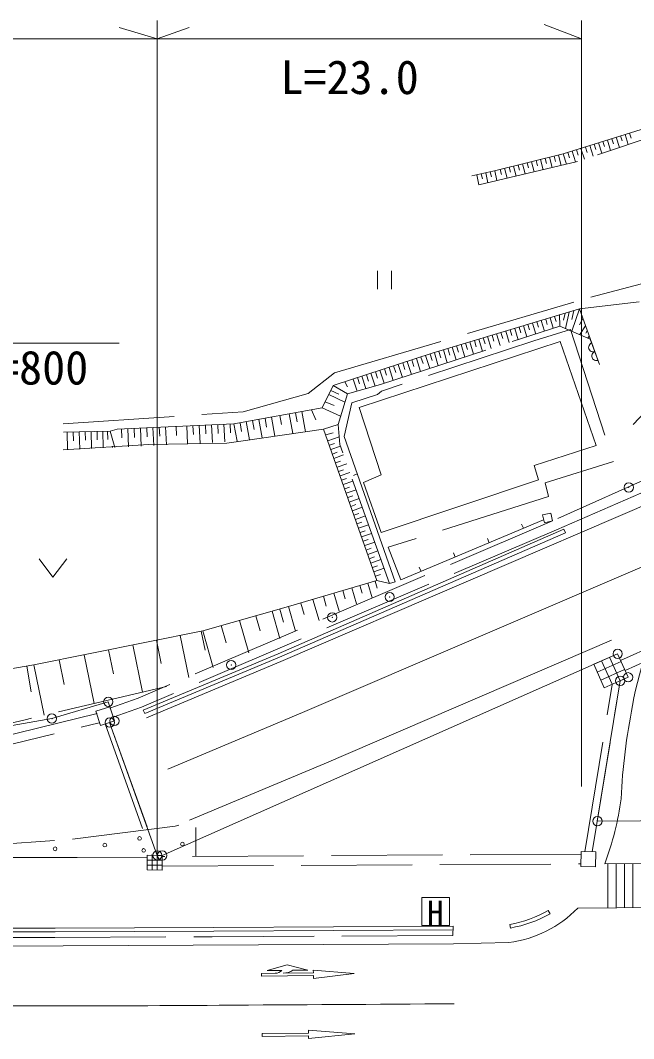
# Model space of a CAD drawing. Units: millimetres, scale not verified. Extents: x 40000 to 679997, y 20000 to 379998.
# Drawn here: x 147596 to 180742, y 290847 to 345884 of the extents above; entities that cross this region are included whole.
import ezdxf
from ezdxf.enums import TextEntityAlignment as Align

# ---------------------------------------------------------------- set-up
doc = ezdxf.new("R2010")
doc.units = ezdxf.units.MM
doc.header["$LTSCALE"] = 999.995
doc.header["$PDMODE"] = 32
doc.header["$PDSIZE"] = 500
doc.linetypes.add('DASHED', pattern=[7.5, 6, -1.5])
for name, color, linetype, lineweight in [('M-BGD', 7, 'Continuous', 13), ('M-BMK-ROW', 1, 'Continuous', 13), ('M-STR-HTXT', 7, 'Continuous', 13), ('用地', 1, 'Continuous', 13)]:
    doc.layers.add(name, color=color, linetype=linetype, lineweight=lineweight)
doc.styles.add('ＭＳ ゴシック', font='')
doc.styles.get('ＭＳ ゴシック').set_extended_font_data('MS Gothic')

# ---------------------------------------------------------------- blocks, each defined once
blk = doc.blocks.new('ﾌﾟﾛｯﾄﾏｰｸ-02_67')
at = {"color": 3, "linetype": 'Continuous', "lineweight": 13}
blk.add_circle((0, 0), 0.5, dxfattribs=at)
blk = doc.blocks.new('ﾌﾟﾛｯﾄﾏｰｸ-03_300_1_1')
at = {"color": 1, "linetype": 'Continuous', "lineweight": 13}
blk.add_circle((0, 0), 0.5, dxfattribs=at)
at = {"color": 1}
blk.add_point((0, 0), dxfattribs=at)

msp = doc.modelspace()

# ---------------------------------------------------------------- linework, layer by layer
at = {"layer": 'M-BGD'}
for p, q in [((184583.5, 341072), (176940.1, 338662.7)), ((180039.7, 339639.7), (180125.5, 339367.7)), ((180278.2, 339714.9), (180448.3, 339175.2)), ((180516.6, 339790), (180601, 339522.4)), ((178132.3, 339038.4), (178223.5, 338749.1)), ((178370.7, 339113.6), (178551.8, 338539.2)), ((178609.1, 339188.8), (178699, 338903.7)), ((178847.6, 339263.9), (179025.9, 338698.2)), ((179086, 339339.1), (179174.5, 339058.4)), ((179324.4, 339414.2), (179500, 338857.2)), ((179562.9, 339489.4), (179650, 339213)), ((179801.3, 339564.6), (179974.2, 339016.2)), ((176940.1, 338662.7), (173285.7, 337769.2)), ((176199.9, 338481.7), (176334.7, 337930.1)), ((176442.7, 338541), (176510.3, 338264.5)), ((176685.6, 338600.4), (176821.2, 338045.7)), ((176940.1, 338662.7), (177112.7, 338115.1)), ((177178.5, 338737.8), (177267.5, 338455.4)), ((177417, 338813), (177600.4, 338231)), ((177655.4, 338888.1), (177748, 338594.4)), ((177893.8, 338963.3), (178077.6, 338380.2)), ((174014.3, 337947.3), (174080, 337678.4)), ((174257.1, 338006.7), (174389, 337467.4)), ((174500, 338066.1), (174566.1, 337795.6)), ((174742.8, 338125.4), (174875.4, 337583)), ((174985.7, 338184.8), (175052.1, 337912.8)), ((175228.5, 338244.2), (175361.9, 337698.7)), ((175471.3, 338303.6), (175538.2, 338030.1)), ((175714.2, 338362.9), (175848.3, 337814.4)), ((175957, 338422.3), (176024.3, 338147.3)), ((173285.7, 337769.2), (171993.9, 337480.2)), ((172260.4, 337539.8), (172381.6, 336997.7)), ((172504.3, 337594.4), (172564.8, 337324.1)), ((172748.3, 337648.9), (172868.8, 337110.2)), ((172992.3, 337703.5), (173052.3, 337435)), ((173236.2, 337758.1), (173356, 337222.7)), ((173528.6, 337828.6), (173593.9, 337561.2)), ((173771.4, 337887.9), (173902.5, 337351.7)), ((166903.5, 332349.7), (166903.5, 331349.7)), ((167653.5, 331349.7), (167653.5, 332349.7)), ((177808.7, 330286.7), (169861, 327888)), ((177808.7, 330286.7), (177398.4, 329078.5)), ((178889.9, 327292.7), (177808.7, 330286.7)), ((175988.9, 329737.4), (176075.7, 329449.8)), ((176228.2, 329809.7), (176400.3, 329239.4)), ((176467.5, 329881.9), (176552.8, 329599.3)), ((176746.7, 329352.1), (176734, 329984.6)), ((177044.7, 330056.1), (176959.7, 329671.7)), ((177256.5, 330120), (177057.7, 329221.6)), ((177515.8, 330198.3), (177409.6, 329718.2)), ((177823.1, 329436.1), (177994.7, 329771.6)), ((174074.2, 329159.6), (174167.2, 328851.5)), ((174313.5, 329231.8), (174497.9, 328620.8)), ((174552.8, 329304), (174644.3, 329001.1)), ((174792.2, 329376.3), (174973.5, 328775.4)), ((175031.5, 329448.5), (175121.4, 329150.6)), ((175270.9, 329520.7), (175449.1, 328930.1)), ((175510.2, 329593), (175598.6, 329300.2)), ((175749.5, 329665.2), (175924.7, 329084.8)), ((177825.9, 328899.1), (178136.7, 329378.4)), ((172134.7, 328574.2), (172233.9, 328245.5)), ((172374, 328646.4), (172570.9, 327994.1)), ((172613.4, 328718.7), (172711, 328395)), ((172852.7, 328790.9), (173046.5, 328148.7)), ((173092, 328863.1), (173188.2, 328544.6)), ((173331.4, 328935.4), (173522.1, 328303.4)), ((173570.7, 329007.6), (173665.3, 328694.2)), ((173834.8, 329087.3), (174022.3, 328466.1)), ((178155.9, 328982.4), (178235.4, 329105)), ((178271.7, 328711.9), (178339.6, 328816.5)), ((178396.3, 328659.6), (178889.9, 327292.7)), ((165913.1, 324954.4), (176775.6, 328527.6)), ((170459.3, 328068.6), (170668.5, 327375.4)), ((170698.7, 328140.8), (170802.5, 327796.8)), ((170938, 328213), (171144.1, 327530.1)), ((171177.3, 328285.3), (171279.6, 327946.3)), ((171416.7, 328357.5), (171619.7, 327684.7)), ((171656, 328429.7), (171756.8, 328095.9)), ((171895.4, 328502), (172095.3, 327839.4)), ((176775.6, 328527.6), (178720.4, 322909.7)), ((169861, 327888), (164497.2, 326148.4)), ((168754.4, 327529.1), (168868.3, 327178)), ((169000.1, 327608.8), (169227.7, 326906.9)), ((169245.6, 327688.4), (169359.4, 327337.5)), ((169491.1, 327768), (169718.7, 327066.5)), ((169736.7, 327847.7), (169850.4, 327497)), ((169974.1, 327922.1), (170186.4, 327218.6)), ((170216.7, 327995.4), (170322.1, 327646.2)), ((167033.1, 326970.8), (167261.2, 326267.3)), ((167279.1, 327050.6), (167393.2, 326699)), ((167525.2, 327130.4), (167753.3, 326427.3)), ((167771.2, 327210.2), (167885.2, 326858.8)), ((168017.1, 327290), (168245, 326587.3)), ((168262.9, 327369.7), (168376.8, 327018.4)), ((168508.7, 327449.4), (168736.5, 326747.1)), ((165580.5, 326499.7), (165792.3, 325846.9)), ((165818.3, 326576.9), (165925.8, 326245.6)), ((166056.1, 326654), (166274.2, 325981.7)), ((166298.4, 326732.6), (166409, 326391.5)), ((166540.6, 326811.1), (166765.1, 326119)), ((166786.8, 326891), (166900.7, 326539.9)), ((164497.2, 326148.4), (163911.3, 324933.7)), ((164368.2, 325880.8), (164804.2, 325688.1)), ((164497.2, 326148.4), (165272.1, 325701.4)), ((165132.8, 326354.5), (165284.7, 326076)), ((164074.9, 325272.7), (164551.9, 325061.8)), ((164264.3, 325665.5), (165134.4, 325245.9)), ((163911.3, 324933.7), (159138.5, 324079.3)), ((162816.9, 324737.8), (163011, 323653.4)), ((163340, 324831.4), (163560.2, 324300.8)), ((163911.3, 324933.7), (164906.9, 324493.6)), ((167103.8, 321322.6), (165913.1, 324954.4)), ((159799.1, 324197.6), (159975.2, 323213.7)), ((160138.9, 324258.4), (160225.9, 323772.1)), ((160478.6, 324319.2), (160658.8, 323312.7)), ((160819.6, 324380.2), (160907, 323892.3)), ((161160.6, 324441.3), (161344.8, 323412.1)), ((161702.3, 324046.8), (161614.8, 324522.6)), ((191977.2, 324257.1), (161678.1, 311230.6)), ((162126.6, 324614.2), (162316.6, 323552.8)), ((162471.7, 324676), (162559.8, 324183.8)), ((152454.8, 323686.8), (149933, 323626.7)), ((150124.6, 323631.3), (150147.4, 322678.6)), ((150452.3, 323639.1), (150463.6, 323166.8)), ((150780, 323646.9), (150802.4, 322710.6)), ((151102.1, 323654.6), (151113.2, 323190.4)), ((151424.2, 323662.3), (151446.2, 322742)), ((151740.8, 323669.8), (151751.7, 323213.6)), ((152057.3, 323677.4), (152078.9, 322772.9)), ((152307.3, 323683.3), (152318, 323234.2)), ((152820.7, 323789.3), (152454.8, 323686.8)), ((152454.8, 323686.8), (152702.3, 322803.3)), ((159138.5, 324079.3), (152820.7, 323789.3)), ((153059, 323800.3), (153081.4, 323311.6)), ((153400.7, 323816), (153445.6, 322839.6)), ((153741.8, 323831.6), (153764.2, 323343.9)), ((154082.9, 323847.3), (154127.6, 322872.8)), ((154423.2, 323862.9), (154445.6, 323376.2)), ((154763.6, 323878.5), (154808.2, 322906)), ((155103.3, 323894.1), (155125.6, 323408.4)), ((155442.9, 323909.7), (155487.5, 322939.2)), ((156028.1, 323448), (156019.4, 323936.1)), ((156589.3, 323962.3), (156633.6, 322995.1)), ((156926.2, 323977.8), (156948.4, 323495.3)), ((157263.2, 323993.2), (157307.4, 323030.4)), ((157598.6, 324008.6), (157620.7, 323528.3)), ((157934.1, 324024), (157978, 323065.7)), ((158267.9, 324039.3), (158289.9, 323561.3)), ((158601.8, 324054.7), (158645.6, 323100.7)), ((158935.7, 324070), (158957.5, 323594.1)), ((159138.5, 324079.3), (159307.4, 323135.5)), ((159468.8, 324138.4), (159555.5, 323653.9)), ((163986.9, 323794.7), (164769.4, 324039.1)), ((163986.9, 323794.7), (166869, 315606.2)), ((164099, 323476.1), (164494, 323582)), ((164212.9, 323152.4), (164828.3, 323369)), ((165092.5, 323385.5), (167848.5, 315532.4)), ((152576.7, 322872.1), (152578.5, 322797.3)), ((164295.9, 322916.6), (164573.4, 323014.2)), ((164378.9, 322680.8), (164899.8, 322864.1)), ((164461.9, 322445), (164722.9, 322536.8)), ((178720.4, 322909.7), (175372.2, 321824.4)), ((164544.9, 322209.1), (165068, 322393.2)), ((164627.9, 321973.3), (164890, 322065.5)), ((164710.9, 321737.5), (165236.1, 321922.3)), ((164793.9, 321501.7), (165057, 321594.3)), ((164876.9, 321265.9), (165404.2, 321451.4)), ((175372.2, 321824.4), (175592, 321042.6)), ((164959.9, 321030), (165224.1, 321123)), ((165042.9, 320794.2), (165572.3, 320980.6)), ((165800.4, 321368.3), (165595.6, 321285.7)), ((166134.2, 320911.8), (167103.8, 321322.6)), ((167093.9, 318210.3), (166134.2, 320911.8)), ((175592, 321042.6), (167093.9, 318210.3)), ((165125.9, 320558.4), (165391.2, 320651.8)), ((165208.9, 320322.6), (165740.4, 320509.7)), ((165291.9, 320086.8), (165558.2, 320180.5)), ((165375, 319851), (165908.6, 320038.8)), ((165458, 319615.1), (165725.3, 319709.2)), ((165541, 319379.3), (166076.7, 319567.9)), ((165624, 319143.5), (165892.4, 319238)), ((175819.3, 319150.6), (176263, 319253)), ((176263, 319253), (176360.8, 318829.3)), ((165707, 318907.7), (166244.8, 319097)), ((165790, 318671.9), (166059.4, 318766.7)), ((175878.8, 318892.7), (168156.9, 315636.9)), ((175917.2, 318726.8), (175819.3, 319150.6)), ((176360.8, 318829.3), (175917.2, 318726.8)), ((161520.7, 311652.6), (176972.8, 318375.9)), ((161600.5, 311469.2), (177052.6, 318192.5)), ((165873, 318436), (166412.9, 318626.1)), ((165956, 318200.2), (166226.5, 318295.4)), ((166039, 317964.4), (166581.1, 318155.2)), ((174782.2, 318430.4), (174685.1, 318660.7)), ((176972.8, 318375.9), (177052.6, 318192.5)), ((184410.3, 317738.4), (162851.1, 308469.4)), ((166122, 317728.6), (166393.5, 317824.2)), ((166205, 317492.8), (166749.2, 317684.3)), ((172939.3, 317653.3), (172842.2, 317883.7)), ((166288, 317257), (166560.6, 317352.9)), ((166371, 317021.1), (166917.3, 317213.4)), ((167477.5, 317406.4), (168156.9, 315636.9)), ((171096.4, 316876.3), (170999.3, 317106.7)), ((148607.2, 316783.3), (149357.2, 315783.3)), ((149357.2, 315783.3), (150107.2, 316783.3)), ((166454, 316785.3), (166727.7, 316881.6)), ((166537, 316549.5), (167085.4, 316742.5)), ((166620, 316313.7), (166894.7, 316410.4)), ((166703, 316077.9), (167253.5, 316271.6)), ((166786, 315842), (167061.8, 315939.1)), ((169253.5, 316099.3), (169156.4, 316329.7)), ((166369.5, 315459.1), (166603.2, 314665.7)), ((166766.2, 315575.9), (166878.5, 315194.6)), ((166869, 315606.2), (167549, 315444.1)), ((167848.5, 315532.4), (167549, 315444.1)), ((164543.7, 314921.1), (164828.3, 313955.2)), ((165026.6, 315063.4), (165158.8, 314614.7)), ((165509.6, 315205.7), (165762.9, 314345.8)), ((165939.5, 315332.4), (166061.3, 314919.1)), ((162745.8, 314391.4), (162927.2, 313775.7)), ((163410.5, 314587.2), (163744.4, 313454.1)), ((163977.1, 314754.2), (164131.7, 314229.4)), ((161198.6, 313946.5), (161615.3, 312469.6)), ((161615.9, 314064.3), (161817, 313351.4)), ((162081.1, 314195.5), (162472.8, 312866.1)), ((158449.5, 313170.9), (158713.6, 312235.1)), ((159441.5, 313450.8), (159937.3, 311693.7)), ((160320.1, 313698.7), (160548.2, 312890.2)), ((156237.5, 312644.6), (156697.4, 310368.2)), ((157375.7, 312874.5), (157583.8, 311844.8)), ((157457.6, 312891.1), (158017.3, 310907.2)), ((153682.8, 312128.4), (154198.9, 309573.7)), ((154960.2, 312386.5), (155214.2, 311129.1)), ((179547.1, 312382.1), (164024.1, 305708.2)), ((151045.8, 311595.7), (151578.6, 308958.7)), ((152364.3, 311862.1), (152626.5, 310564.1)), ((161520.7, 311652.6), (154239.9, 308596.9)), ((178584.7, 311078.6), (179872.3, 311653.1)), ((180440.2, 310380.3), (179872.3, 311653.1)), ((180440.2, 310380.3), (179873.9, 311649.7)), ((147942.1, 310979.8), (148180.8, 309598.5)), ((148323.9, 311045.8), (148873.8, 308323.9)), ((149684.9, 311320.7), (149955.5, 309981)), ((161598.1, 311468.2), (154317.3, 308412.5)), ((161678.1, 311230.6), (154414, 308181.9)), ((178584.7, 311078.6), (179152.6, 309805.8)), ((178774, 310654.4), (180061.6, 311228.8)), ((179581.8, 309997.3), (179013.9, 311270.1)), ((180011, 310188.8), (179443.1, 311461.6)), ((178963.3, 310230.1), (180250.9, 310804.6)), ((179152.6, 309805.8), (180440.2, 310380.3)), ((179152.6, 309805.8), (180440.2, 310380.3)), ((152427.9, 308790), (151676.4, 308546.2)), ((152677.8, 308019.6), (152427.9, 308790)), ((151676.4, 308546.2), (151926.4, 307775.8)), ((154239.9, 308596.9), (154317.3, 308412.5)), ((162851.1, 308469.4), (155575, 305415.7)), ((151926.4, 307775.8), (152677.8, 308019.6)), ((164024.1, 305708.2), (156736, 302649.5)), ((154458, 300757.2), (154451.7, 299967.3)), ((154458, 300757.2), (154451.7, 299967.3)), ((155258, 300750.8), (154458, 300757.2)), ((155258, 300750.8), (154458, 300757.2)), ((154724.7, 300755.1), (154718.3, 299965.1)), ((154991.3, 300752.9), (154985, 299963)), ((155251.6, 299960.8), (155258, 300750.8)), ((155251.7, 299960.8), (155258, 300750.8)), ((177910.3, 300957.1), (177887.9, 300157.4)), ((178700, 300934.9), (177910.3, 300957.1)), ((178677.5, 300135.2), (178700, 300934.9)), ((154451.7, 299967.3), (155251.7, 299960.8)), ((155251.6, 299960.8), (154451.7, 299967.3)), ((155253.8, 300224.2), (154453.8, 300230.6)), ((155255.9, 300487.5), (154455.9, 300493.9)), ((177887.9, 300157.4), (178677.5, 300135.2)), ((179178.5, 300304.2), (186996.5, 300310.1)), ((179348.4, 297915.2), (179346.6, 300304.4)), ((179798.4, 297919.3), (179796.6, 300304.7)), ((180248.3, 297923.4), (180246.6, 300305)), ((180698.3, 297927.5), (180696.6, 300305.4)), ((169298, 296969.4), (169298, 298469.4)), ((169298, 298469.4), (170798, 298469.4)), ((170798, 298469.4), (170798, 296969.4)), ((176129.9, 297772.6), (176229.2, 297598.9)), ((177728.1, 297900.4), (188420.1, 297998.1)), ((149468, 296815.4), (143938.8, 296817.6)), ((149468, 296815.4), (158056.6, 296857.5)), ((170994.1, 296928.6), (158056.6, 296857.5)), ((170798, 296969.4), (169298, 296969.4)), ((174050.1, 297023.5), (174084.3, 296826.5)), ((143938.7, 296617.6), (149467.9, 296615.4)), ((143214.2, 295835.5), (171003.4, 295977.3)), ((171003.4, 295977.3), (173993.7, 296036.5)), ((160928.9, 294524.9), (162025.1, 294838.7)), ((161728.8, 294534.9), (160928.9, 294524.9)), ((163128.7, 294552.5), (162025.1, 294838.7)), ((163128.7, 294552.5), (162328.8, 294542.4)), ((163430.6, 294406.3), (163428.7, 294556.2)), ((165631.3, 294358.9), (163428.7, 294556.2)), ((161373.7, 294380.5), (160630.8, 294371.1)), ((160632.7, 294221.1), (160630.8, 294371.1)), ((163432.5, 294256.3), (160632.7, 294221.1)), ((163430.6, 294406.3), (161803.9, 294385.9)), ((163434.3, 294106.3), (163432.5, 294256.3)), ((165631.3, 294358.9), (163434.3, 294106.3)), ((163164.1, 291147.3), (160664.3, 291119.3)), ((163162.5, 291297.3), (165664.8, 291100.3)), ((163164.1, 291147.3), (163162.5, 291297.3)), ((160666, 290969.3), (160664.3, 291119.3)), ((163165.8, 290997.3), (160666, 290969.3)), ((163167.5, 290847.3), (163165.8, 290997.3)), ((163167.5, 290847.3), (165664.8, 291100.3))]:
    msp.add_line(p, q, dxfattribs=at)
at = {"layer": 'M-BGD', "linetype": 'DASHED'}
for p, q in [((184482.1, 340527.9), (177711.9, 338257.5)), ((177711.9, 338257.5), (172383.3, 336990.4)), ((176565.3, 318351.1), (209306.8, 332623.1)), ((178436.4, 330932.2), (181509.8, 331742.6)), ((164569, 326827.8), (178436.4, 330932.2)), ((177808.7, 330286.7), (181033.3, 330664)), ((167051.7, 326199.2), (176746.7, 329352.1)), ((175352.2, 328560.9), (177332.2, 329177)), ((176746.7, 329352.1), (178396.3, 328659.6)), ((177332.2, 329177), (179648.7, 322046.4)), ((175352.2, 328560.9), (167121.9, 325850.9)), ((163153.3, 325709.3), (164569, 326827.8)), ((165272.1, 325701.4), (167051.7, 326199.2)), ((167121.9, 325850.9), (166901.2, 325661)), ((159635.9, 324726.7), (163153.3, 325709.3)), ((164769.4, 324039.1), (165272.1, 325701.4)), ((166901.2, 325661), (165518.7, 325215.2)), ((180714.5, 324048), (182175.4, 325594)), ((149914.9, 324085.8), (159635.9, 324726.7)), ((165518.7, 325215.2), (165092.5, 323385.5)), ((163986.9, 323794.7), (159507.7, 323146)), ((164863.7, 322965.3), (164769.4, 324039.1)), ((159507.7, 323146), (158752.6, 323026.3)), ((154537.3, 322965), (149917.5, 322667.4)), ((158752.6, 323026.3), (154537.3, 322965)), ((167549, 315444.1), (164863.7, 322965.3)), ((179648.7, 322046.4), (175958, 320882.1)), ((175958, 320882.1), (176140.9, 320145.7)), ((182119.1, 321415.2), (176360.8, 318829.3)), ((176140.9, 320145.7), (167477.5, 317406.4)), ((176360.8, 318829.3), (153962.3, 309250.8)), ((176565.3, 318351.1), (154151.4, 308766.1)), ((180034, 311290.7), (191973.9, 316643.8)), ((180278.5, 310742.7), (192216.8, 316095.2)), ((155498.6, 309878.7), (147854.4, 308084.6)), ((178103.5, 300951.7), (179577.9, 309995.5)), ((178506.9, 300940.3), (180014.9, 310190.5)), ((153962.3, 309250.8), (152436.5, 308711.7)), ((154151.4, 308766.1), (152609.7, 308221.4)), ((151737.9, 308423.4), (143522, 306409.4)), ((143594.5, 305891.7), (151861.7, 307918.4)), ((147854.4, 308084.6), (144742.2, 307359)), ((152183.2, 307859.1), (154724.9, 300755.1)), ((152421.1, 307936.3), (154991.1, 300753)), ((150416.6, 301637.3), (155961.9, 302325.4)), ((156153, 302389.3), (155961.9, 302325.4)), ((157073, 302251.5), (157081.5, 300701.4)), ((143449, 301117.6), (150416.6, 301637.3)), ((150672.9, 300638.4), (143428.8, 300635.8)), ((154462.9, 300652.3), (150672.9, 300638.4)), ((177906.3, 300814.8), (155266.9, 300691.5)), ((155269.7, 300171.5), (177891.7, 300294.7)), ((170994.1, 296928.6), (170970.3, 296418.2)), ((143941.4, 296317.4), (149464.1, 296320.9)), ((149464.1, 296320.9), (157955.4, 296357.9)), ((170970.3, 296418.2), (157955.4, 296357.9))]:
    msp.add_line(p, q, dxfattribs=at)
at = {"layer": 'M-BGD'}
for points in [[(140409.3, 309678.2), (148323.9, 311045.8), (157457.6, 312891.1), (162081.1, 314195.5), (166869, 315606.2)], [(149469, 296615.4), (158057.6, 296657.5), (170995.2, 296728.6)]]:
    msp.add_lwpolyline(points, dxfattribs=at)
for centre in [(154039, 301669.7), (149473.7, 301106.3), (152160.7, 301306.2), (154259.1, 301019.7), (156352.4, 301362.8)]:
    msp.add_circle(centre, 100, dxfattribs=at)
for centre, radius, start, end in [((178558.2, 328211.3), 250, 109.85655, 289.85655), ((178728, 327741), 250, 109.85655, 289.85655), ((201832.9, 304985.2), 21502, 151.61563, 169.64159), ((215557.4, 302005.2), 35541.6, 168.89407, 177.07795), ((165085.6, 305716), 15096.3, 338.99292, 352.7734), ((173170.1, 302359.7), 6376.6, 277.4204, 315.6266), ((172955.2, 303325.6), 6396.5, 279.85635, 299.75714), ((172955.1, 303325.6), 6596.5, 279.85639, 299.75723), ((161367.4, 294880.4), 500, 270.71876, 316.29175), ((161791.4, 295385.8), 1000, 270.71876, 302.50709), ((149036.4, 1634486.1), 1341868.7, 269.52152, 270.3971), ((344599.1, -27834058), 28127324.4, 90.35355, 90.37942)]:
    msp.add_arc(centre, radius, start, end, dxfattribs=at)
at = {"layer": 'M-BMK-ROW', "color": 30}
msp.add_lwpolyline([(190503.5, 302691.8), (178777.9, 302599.9), (180016.5, 310193.2), (180440.7, 310378.3), (179874.3, 311653.6), (155256, 300751.3), (154989.1, 300751.2), (152421.7, 307937.9), (152680.3, 308018.1), (152342.7, 309057.8), (149297.3, 308148.4), (144483.1, 307312), (137513.4, 305472), (131979.9, 304648.1), (129687, 304306.6), (124711.1, 304014.8), (123200.2, 303801.2), (114581.8, 302808), (103825, 302990.9), (91983.4, 305112.3)], dxfattribs=at)
at = {"layer": 'M-STR-HTXT'}
for p, q in [((154994.6, 300690), (154994.6, 345884.3)), ((177925.3, 344884.3), (175904.4, 345665.6)), ((177925.3, 304481.1), (177925.3, 345884.3)), ((154994.6, 344884.3), (152941.7, 345495.4)), ((154994.6, 344884.3), (156717.7, 345495.4)), ((86295.8, 344884.3), (177925.3, 344884.3)), ((133193, 328436.7), (152927.7, 328436.7))]:
    msp.add_line(p, q, dxfattribs=at)
at = {"layer": '用地'}
msp.add_circle((180479.4, 320638.7), 250, dxfattribs=at)
msp.add_point((180479.4, 320638.7), dxfattribs=at)

# ---------------------------------------------------------------- block references
at = {"layer": 'M-BMK-ROW', "xscale": 499.9976, "yscale": 499.9976}
for p in [(179880.5, 311648.2), (180017.6, 310187.3), (180446.8, 310378.8), (152347.8, 309055.6), (152684.4, 308018.1), (152427.7, 307934.8), (178784.4, 302600.8), (154998, 300751.5), (155264.6, 300749.4)]:
    msp.add_blockref('ﾌﾟﾛｯﾄﾏｰｸ-02_67', p, dxfattribs=at)
at = {"layer": '用地', "xscale": 499.9977, "yscale": 499.9977, "rotation": 345}
for p in [(167557.3, 314718.4), (164451.8, 313615.5), (158990.7, 311042.1), (149297.3, 308148.4)]:
    msp.add_blockref('ﾌﾟﾛｯﾄﾏｰｸ-03_300_1_1', p, dxfattribs=at)

# ---------------------------------------------------------------- texts
at = {"layer": 'M-BGD', "style": 'ＭＳ ゴシック'}
msp.add_text('H', height=1320, dxfattribs=at).set_placement((170022.4, 297652.5), align=Align.MIDDLE_CENTER)
at = {"layer": 'M-STR-HTXT', "style": 'ＭＳ ゴシック'}
for s, p in [('L=23.0', (165388.2, 341348.3)), ('L=13.3 φ=800', (143461.5, 325650.9))]:
    msp.add_text(s, height=1833, dxfattribs=at).set_placement(p, align=Align.BOTTOM_CENTER)

doc.saveas('drawing.dxf')
